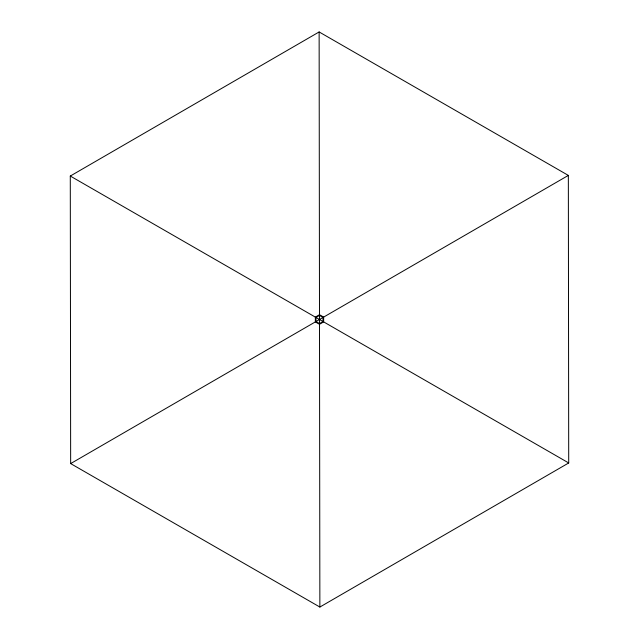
<?xml version="1.0" encoding="UTF-8"?>
<svg xmlns="http://www.w3.org/2000/svg" width="639" height="639" viewBox="0 0 639 639"><rect width="100%" height="100%" fill="white"/><g stroke="black" fill="none" stroke-linecap="round" stroke-linejoin="round"><path stroke-width="0.96" d="M70.29 176.044L319.133 31.95L568.343 175.405L568.71 462.955L319.867 607.05L70.657 463.594L70.29 176.044L568.71 462.955M70.657 463.594L568.343 175.405M319.133 31.95L319.867 607.05M319.492 314.707L315.346 317.112L315.354 321.904L319.5 324.292L323.653 321.888L323.646 317.096L319.5 314.707M319.492 315.418L315.962 317.463L315.97 321.545L319.508 323.582L323.038 321.537L323.03 317.455L319.492 315.418"/></g></svg>
